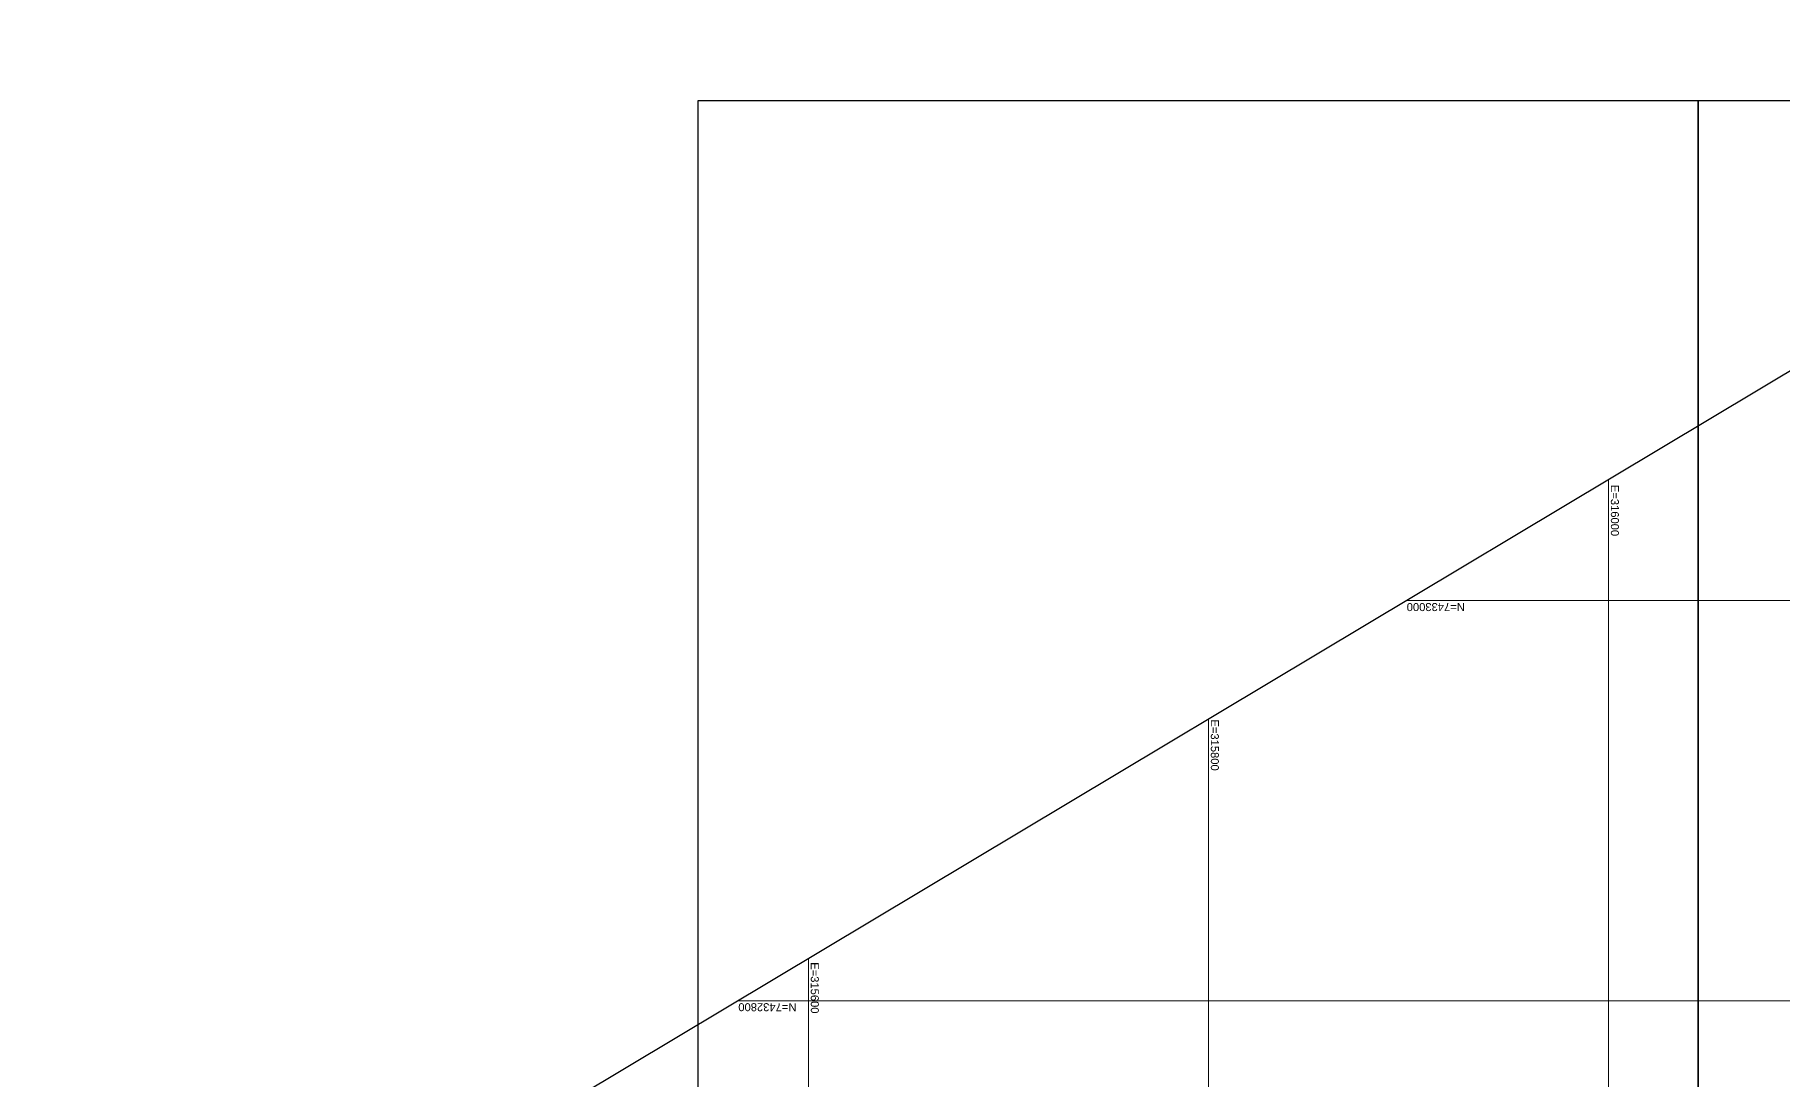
# Model space of a CAD drawing. Header units: metres. Extents: x 307545 to 341809, y 7387092 to 7434457.
# Drawn here: x 315213 to 316087, y 7432761 to 7433283 of the extents above; entities that cross this region are included whole.
import ezdxf
from ezdxf.enums import TextEntityAlignment as Align

# ---------------------------------------------------------------- set-up
doc = ezdxf.new("R2010")
doc.units = ezdxf.units.M
doc.header["$LTSCALE"] = 10
doc.layers.add('A-IMAGENS', color=255, linetype='Continuous')
doc.layers.add('F-SC-MALHA-TXT', color=8, linetype='Continuous')
doc.layers.add('A-VIEWPORTS', color=2, linetype='Continuous', plot=False)
doc.layers.add('F-VT-MALHA', color=8, linetype='Continuous', lineweight=0)
doc.styles.add('Arial', font='arial.ttf')
picture_1 = doc.add_image_def('image24.jpg', size_in_pixel=(5000, 5000))
picture_2 = doc.add_image_def('image29.jpg', size_in_pixel=(5000, 5000))

# ---------------------------------------------------------------- blocks, each defined once
blk = doc.blocks.new('*U73')
at = {"layer": 'A-VIEWPORTS', "color": 2, "linetype": 'Continuous', "lineweight": -3}
blk.add_lwpolyline([(316666.05, 7432790.24), (315508.11, 7432097.19), (315213.32, 7432589.72), (316371.27, 7433282.76)], close=True, dxfattribs=at)

msp = doc.modelspace()

# ---------------------------------------------------------------- linework, layer by layer
at = {"layer": 'F-VT-MALHA'}
for p, q in [((316000, 7433060.55), (316000, 7432391.6)), ((316473.84, 7433000), (315898.83, 7433000)), ((315800, 7432940.85), (315800, 7432271.9)), ((315600, 7432821.15), (315600, 7432183.13)), ((316483.01, 7432800), (315564.67, 7432800))]:
    msp.add_line(p, q, dxfattribs=at)

# ---------------------------------------------------------------- block references
at = {"layer": 'A-VIEWPORTS', "color": 2, "linetype": 'Continuous', "lineweight": -3}
msp.add_blockref('*U73', (0, 0), dxfattribs=at)

# ---------------------------------------------------------------- texts
at = {"layer": 'F-SC-MALHA-TXT', "style": 'Arial'}
for s, rotation, p in [('E=316000', 270, (316000, 7433032.25)), ('N=7433000', 180, (315899.13, 7433000)), ('E=315800', 270, (315800, 7432915)), ('E=315600', 270, (315600, 7432793.65)), ('N=7432800', 180, (315564.97, 7432800))]:
    msp.add_text(s, height=4, rotation=rotation, dxfattribs=at).set_placement(p, align=Align.BOTTOM_RIGHT)

# ---------------------------------------------------------------- pictures from other files: only their frames are drawn
at = {"layer": 'A-IMAGENS', "transparency": 33554687}
image = msp.add_image(picture_1, insert=(315544.9, 7432749.95), size_in_units=(500, 500), dxfattribs=dict(at, brightness=90))
image.dxf.flags = 6
image = msp.add_image(picture_2, insert=(316044.9, 7432749.95), size_in_units=(500, 500), dxfattribs=dict(at, brightness=90))
image.dxf.flags = 6

doc.saveas('drawing.dxf')
